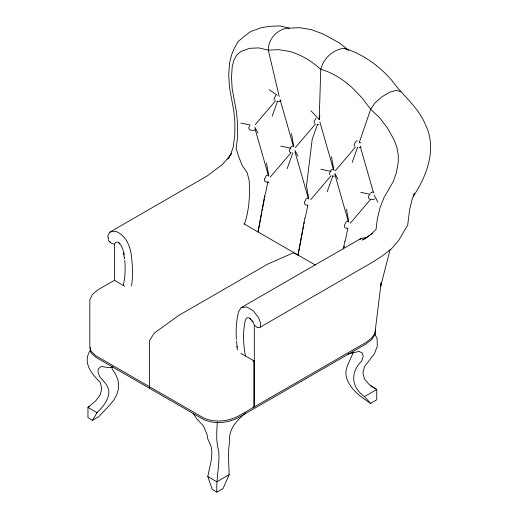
<?xml version="1.0" encoding="UTF-8"?>
<svg xmlns="http://www.w3.org/2000/svg" width="518" height="518" viewBox="0 0 518 518"><rect width="100%" height="100%" fill="white"/><g stroke="black" fill="none" stroke-linecap="round" stroke-linejoin="round"><path stroke-width="0.78" d="M193.169 413.267L197.067 419.237L203.451 425.848L207.213 435.107L207.809 438.927L211.143 446.458L211.849 452.02L211.532 459.019L207.789 476.56L212.283 489.458L216.854 492.1L223.057 488.519L229.157 474.695C228.859 463.448 227.706 452.097 229.733 441.006C228.302 428.891 237.257 420.124 245.72 412.865M310.942 110.71L319.205 119.619L320.765 69.347C323.517 58.54 333.016 49.275 344.347 48.303C362.872 54.066 379.131 65.734 391.77 80.329C402.57 95.474 418.143 106.844 425.414 124.553C437.205 148.459 427.072 175.731 413.228 196.374L414.452 193.382M217.295 422.053C216.751 431.643 215.896 441.498 218.713 450.828C219.891 464.652 216.116 478.289 216.854 492.1M375.589 329.733L374.922 334.79L371.587 339.717L365.909 344.03L238.261 417.728C227.441 423.212 214.141 424.507 203.011 419.179L95.862 357.316L91.032 352.868L89.815 347.436M254.293 406.915L254.293 324.974L257.504 327.771L260.256 327.175L260.742 323.582L258.592 317.709L253.069 310.612L246.665 306.915L241.142 307.64L238.422 311.933L236.92 320.169A108.424 62.6 60 0 0 236.415 339.471M319.205 119.619L319.826 115.844M131.494 285.871L131.773 284.317A108.424 62.6 60 0 0 131.773 259.466C131.125 248.297 126.904 235.69 115.631 231.268L110.107 231.986L107.958 235.379L107.984 237.432M264.802 194.917L258.029 231.96L261.804 212.354M149.437 388.247L149.437 340.838L154.189 333.139L178.645 315.501L267.741 264.063L293.279 252.836L298.031 255.05L304.804 218.013M343.363 248.99L344.807 241.103M262.108 210.787L264.374 199.022M264.679 197.455L264.983 195.888M265.281 194.315L267.91 181.902M298.031 255.05L302.713 230.743M303.017 229.176L303.775 225.252M304.072 223.685L304.377 222.118M305.134 218.195L307.912 204.999M343.926 247.565L344.224 245.992M345.13 241.291L347.908 228.088M353.153 352.208C350.848 360.399 343.984 367.864 346.432 377.104C349.656 389.037 360.755 396.911 370.545 403.367L376.748 399.786L376.748 389.484L368.945 384.265L364.478 379.008L362.943 372.973L364.478 366.673L374.559 353.49L377.324 345.992L377.072 338.578L374.799 333.747M390.099 249.624L380.672 286.318L381.151 282.679L374.922 333.236L371.587 338.163L365.909 342.476L238.261 416.174C227.441 421.658 214.141 422.953 203.011 417.618L95.862 355.756L91.032 351.314L89.815 345.882L89.815 300.032L92.392 294.451L98.368 289.562L113.183 281.009L114.763 280.51M244.464 224.126L246.251 218.227A110.917 72.941 68.1 0 0 249.521 191.485L249.223 180.821L247.274 172.941L242.269 165.546L238.487 156.138L236.169 148.647L237.497 137.769L237.678 125.291L236.538 112.438L232.135 88.319L231.488 77.324L232.206 66.835L233.903 60.14L236.927 54.856L241.025 51.405L249.624 48.323L258.825 47.896L268.311 50.142L278.678 49.663L289.309 51.399A94.632 62.231 68.1 0 1 320.765 69.347A94.632 62.231 68.1 0 1 352.175 87.697L361.797 97.656L370.681 109.246L379.429 117.528L387.322 127.823L394.075 139.769L396.853 147.19L398.264 155.031L398.206 162.671L396.425 172.552L393.356 181.397L384.013 197.585L380.089 207.511L377.389 218.531L376.055 229.409L370.519 234.777M272.203 116.2L277.583 101.062M287.192 168.641L292.851 152.745M317.314 124.916L312.199 139.297L306.488 185.975L308.786 199.087M327.195 191.738L332.847 175.842M352.201 162.393L357.588 147.254M414.568 193.195L412.075 199.495L409.602 209.602L407.711 225.052L398.601 240.592L391.194 249.048L382.562 255.704L372.934 261.953L260.256 327.175M90.585 349.747C82.09 362.49 91.33 373.491 100.233 382.426L101.768 388.461L100.233 394.761L95.765 400.802L87.963 407.381L87.963 417.689L92.534 420.325L98.737 416.744L109.777 405.044L113.785 400.084L116.641 394.936L118.279 389.704L118.674 384.492L117.819 379.409L115.728 374.559L112.179 368.952L111.713 366.725M249.598 125.803L248.776 127.603L249.022 129.027L249.909 130.07L253.567 130.471L255.743 129.519M369.263 194.891L368.44 196.685L368.686 198.116L369.574 199.158L373.232 199.559L374.682 198.925M231.371 153.457L227.952 158.955M275.9 95.182L274.08 98.776L274.326 100.201M315.902 118.279L314.076 121.872L314.322 123.297M92.534 420.325L97.034 412.619C102.583 407.161 108.256 400.692 108.864 392.553C109.117 385.722 103.322 381.319 99.534 376.418L98.083 372.105L98.129 370.189L98.575 368.68L100.9 366.634C104.908 366.466 108.871 368.609 112.846 366.984M227.946 158.922L231.255 153.568M124.844 286.325L114.407 280.303L114.407 244.211L115.572 242.418A6.346 3.665 60 0 1 120.027 243.557M359.991 239.704L360.858 238.52L366.142 237.626M255.238 124.644L275.557 100.803M270.228 177.085L291.071 152.629M295.234 147.74L315.553 123.899M310.755 199.566L331.067 175.725M335.237 170.836L355.555 146.989M350.233 223.271L370.551 199.43M253.069 361.771L253.93 360.858L253.93 406.708L253.069 407.621M366.899 237.503L369.315 235.684M372.332 233.411L362.445 240.074L366.265 237.872M110.107 231.986L207.187 175.939L222.494 164.4L230.491 155.147L233.32 146.477L234.758 134.693L234.919 123.258L233.877 111.474L229.442 87.134L228.723 74.87L229.532 62.976L231.624 54.72L233.922 49.016L238.286 41.388L244.056 36.532L250.783 31.488L261.201 27.752L269.03 26.392L279.739 25.9L289.225 28.147L299.385 27.674L311.15 29.597L322.986 33.929L339.271 42.871L348.556 50.22M241.142 307.64L360.858 238.52M89.336 406.591L87.963 407.381L97.034 412.619M229.157 474.695L216.854 481.798L207.789 476.56M348.018 353.962L359.058 351.418L362.166 352.978L362.749 354.403L363.163 356.274L361.836 360.832C350.265 372.332 350.919 386.927 364.445 396.587L376.748 389.484L370.467 385.858M281.047 100.693L278.872 101.651L277 101.554M293.428 145.668L291.252 146.626L289.426 150.214L289.672 151.638L290.566 152.687M268.318 174.819L266.142 175.77L264.322 179.364L264.568 180.788L265.456 181.831L269.114 182.232M357.349 140.734L355.905 141.375L354.901 143.169L354.079 144.962L354.325 146.387M358.87 147.837L361.046 146.885M333.45 168.777L331.28 169.736L329.454 173.323L329.701 174.747M308.32 197.908L306.144 198.867L304.319 202.454L304.565 203.878L305.458 204.927L307.245 205.232M370.26 193.097L373.161 191.822M348.316 221.005L346.147 221.957L344.321 225.55L344.567 226.975L345.454 228.017L347.248 228.328M289.225 28.147C277.713 28.257 268.246 38.824 268.311 50.142L279.202 96.523M360.916 142.748L359.201 142.709L370.681 109.246L374.928 103.03L381.999 96.743L390.002 92.068L396.794 90.255L400.556 91.79M317.003 124.644L318.874 124.741M332.381 176.101L334.246 176.198M240.76 123.038L250.246 125.039M280.756 146.134L291.032 148.297M320.759 169.231L331.034 171.393M360.761 192.32L370.247 194.321M114.407 244.211L111.195 243.298L109.816 241.414M344.347 48.303L347.792 50.026M243.881 223.789L315.384 265.074M240.87 353.315L254.293 361.065M269.127 89.75L277.188 95.17M364.445 396.587L370.545 403.367M249.967 318.57L252.713 322.06M118.933 242.923L121.678 246.413L123.148 250.382L124.411 258.605M108.301 240.164L109.978 242.463M374.197 195.15L377.926 202.234M334.945 173.472L337.93 179.144M294.943 150.382L297.928 156.047M254.94 127.286L257.925 132.951M253.36 322.461L254.06 324.346M360.308 146.568L373.536 192.838M319.865 121.931L333.534 169.742M334.855 174.372L348.31 221.413M280.083 99.605L293.531 146.646M295.079 152.046L308.307 198.316M255.076 128.95L268.525 175.997M346.484 209.071L348.782 222.183M331.494 156.63L333.922 170.513M291.492 133.54L293.79 146.646M266.485 162.885L268.784 175.997M237.25 347.215L236.92 345.02A108.424 62.6 60 0 1 236.532 341.045M236.875 346.471L237.406 350.019M108.204 237.451L108.443 239.53M123.808 252.48A93.188 53.801 60 0 1 124.158 254.837M124.456 257.161A93.188 53.801 60 0 1 124.631 258.702M124.773 260.237A93.188 53.801 60 0 1 123.258 285.412M245.441 355.957A93.188 53.801 60 0 1 245.441 319.865L246.607 318.065A6.346 3.665 60 0 1 251.062 319.205M252.389 320.681A6.346 3.665 60 0 1 253.127 321.827"/></g></svg>
